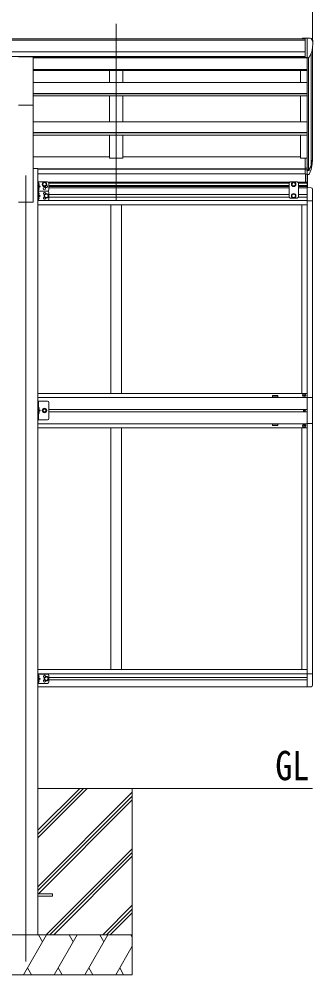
# Model space of a CAD drawing. Units: millimetres at full size, sheet at 1:25; details may follow other scales. Extents: x -6988 to 7066, y -4877 to 4823.
# Drawn here: x 3725 to 4828, y -2015 to 1572 of the extents above; entities that cross this region are included whole.
import ezdxf
from ezdxf.enums import TextEntityAlignment as Align

# ---------------------------------------------------------------- set-up
doc = ezdxf.new("R2010")
doc.units = ezdxf.units.MM
doc.header["$LTSCALE"] = 25
for name, color, linetype, lineweight in [('0-0_0', 7, 'Continuous', 9), ('0-1_本体', 4, 'Continuous', 9), ('0-2_部品', 7, 'Continuous', 9), ('0-8_PARTS2', 2, 'Continuous', 9), ('0-A_寸法', 4, 'Continuous', 9), ('1-1_GLASS', 4, 'Continuous', 9), ('1-2_GLASS_SEAL', 7, 'Continuous', 9)]:
    doc.layers.add(name, color=color, linetype=linetype, lineweight=lineweight)
doc.styles.add('ＭＳ ゴシック', font='')
doc.styles.get('ＭＳ ゴシック').set_extended_font_data('MS Gothic')

msp = doc.modelspace()

# ---------------------------------------------------------------- linework, layer by layer
at = {"layer": '0-0_0'}
for p, q in [((3795.33, -1314.99), (4826.13, -1314.99)), ((3795.33, -1500.62), (3980.96, -1314.99)), ((3795.33, -1486.48), (3966.82, -1314.99)), ((3795.33, -1472.34), (3952.68, -1314.99)), ((4150.13, -1314.99), (4150.13, -2014.99)), ((3795.33, -1684.47), (4150.13, -1329.67)), ((3795.33, -1698.61), (4150.13, -1343.82)), ((3797.59, -1710.49), (4150.13, -1357.96)), ((3826.94, -1864.99), (4150.13, -1541.8)), ((3841.08, -1864.99), (4150.13, -1555.95)), ((3855.23, -1864.99), (4150.13, -1570.09)), ((4039.07, -1864.99), (4150.13, -1753.94)), ((4053.22, -1864.99), (4150.13, -1768.08)), ((4067.36, -1864.99), (4150.13, -1782.22)), ((4150.13, -1864.99), (3350.13, -1864.99)), ((3741.29, -2014.99), (3827.89, -1864.99)), ((3812.89, -1890.98), (3797.89, -1864.99)), ((3856.76, -2014.99), (3943.36, -1864.99)), ((3928.36, -1890.98), (3913.36, -1864.99)), ((3972.23, -2014.99), (4058.83, -1864.99)), ((4028.83, -1864.99), (4043.83, -1890.98)), ((4144.3, -1864.99), (4150.13, -1875.09)), ((4087.7, -2014.99), (4150.13, -1906.86)), ((3756.29, -1989.01), (3771.29, -2014.99)), ((3871.76, -1989.01), (3886.76, -2014.99)), ((3987.23, -1989.02), (4002.23, -2014.99)), ((4102.7, -1989.02), (4117.7, -2014.99)), ((3350.13, -2014.99), (4150.13, -2014.99))]:
    msp.add_line(p, q, dxfattribs=at)
at = {"layer": '0-1_本体'}
for p, q in [((-199.37, 1497.98), (4799.63, 1497.98)), ((-199.37, 1492.64), (4799.63, 1492.64)), ((-199.37, 1449.11), (4799.63, 1449.1)), ((4821.85, 1442.43), (4821.85, 1023.87)), ((4826.13, 1045.87), (4826.13, 1461.23)), ((-199.37, 1431.44), (4799.63, 1431.44)), ((3777.63, 1428.94), (4799.63, 1428.94)), ((3777.63, 1425.92), (4806.13, 1425.92)), ((4065.13, 1425.92), (4065.13, 1428.94)), ((4115.13, 1425.92), (4115.13, 1428.94)), ((4781.13, 1429.06), (4781.13, 1425.92)), ((4806.13, 1426.6), (4806.13, 1050.3)), ((4812.13, 1427.08), (4812.13, 1005.87)), ((3777.63, 1382.44), (4806.13, 1382.44)), ((3777.63, 1378.36), (4806.13, 1378.36)), ((4065.13, 1333.21), (4065.13, 1378.36)), ((4115.13, 1333.21), (4115.13, 1378.36)), ((4781.13, 1378.33), (4781.13, 1333.34)), ((3777.63, 1333.21), (4806.13, 1333.21)), ((3777.63, 885.01), (3777.63, 1297.65)), ((3777.63, 1292.47), (4806.13, 1292.47)), ((3777.63, 1290.98), (4806.13, 1290.98)), ((3777.63, 1284.19), (4806.13, 1284.19)), ((4065.13, 1185.9), (4065.13, 1284.19)), ((4115.13, 1185.9), (4115.13, 1284.19)), ((4781.13, 1284.16), (4781.13, 1185.9)), ((3777.63, 1185.9), (4806.13, 1185.9)), ((3777.63, 1146.69), (4806.13, 1146.69)), ((3777.63, 1145.21), (4806.13, 1145.21)), ((3777.63, 1135.55), (4806.13, 1135.55)), ((4065.13, 1135.55), (4065.13, 1049.47)), ((4115.13, 1135.55), (4115.13, 1049.47)), ((4781.13, 1135.64), (4781.13, 1049.47)), ((4065.13, 1054.27), (3777.63, 1054.27)), ((4065.13, 1049.47), (4115.13, 1049.47)), ((4781.13, 1054.27), (4115.13, 1054.27)), ((4799.63, 1049.47), (4781.13, 1049.47)), ((4799.63, 1008.59), (3795.33, 1008.59)), ((4799.63, 1009.97), (3795.46, 1009.97)), ((4799.63, 991.41), (3795.33, 991.41)), ((3722.63, 885.01), (3777.63, 885.01))]:
    msp.add_line(p, q, dxfattribs=at)
msp.add_lwpolyline([(3777.63, 1011.39), (3795.33, 1011.39), (3795.33, -1864.99)], dxfattribs=at)
at = {"layer": '0-2_部品'}
for p, q in [((4799.63, 1499.59), (4789.63, 1499.5)), ((4789.63, 1497.98), (4789.63, 1499.5)), ((4799.63, 1427.6), (4799.63, 1499.59)), ((4818.13, 1499.59), (4799.63, 1499.59)), ((4806.13, 1426.6), (4806.13, 1499.59)), ((4818.13, 1499.59), (4820.46, 1499.45)), ((4821.22, 1499.02), (4825.29, 1493.21)), ((4828.13, 1490.22), (4828.13, 1489.59)), ((4813.76, 1428.42), (4823.03, 1444.48)), ((3722.63, 1429.72), (3777.63, 1429.72)), ((3777.63, 1248.79), (3777.63, 1429.72)), ((4799.63, 1427.6), (4806.13, 1427.6)), ((4806.13, 1426.6), (4811.34, 1426.92)), ((3722.63, 1248.79), (3777.63, 1248.79)), ((4799.63, 1050.3), (4799.63, 989.24)), ((4799.63, 1050.3), (4806.13, 1050.3)), ((4806.13, 1050.3), (4806.13, 988.42)), ((4799.63, 1011.99), (4806.13, 1011.99)), ((4799.63, 1006.59), (4806.13, 1006.59)), ((4806.13, 1005.59), (4811.27, 1005.59)), ((4812.56, 1006.34), (4822.32, 1024.76)), ((4823.74, 1024.26), (4813.58, 1005.09)), ((4821.15, 1007.41), (4813.58, 989.92)), ((4799.63, 989.24), (4806.13, 989.24)), ((4806.13, 1003.59), (4810.98, 1003.59)), ((4806.13, 988.42), (4810.98, 988.42))]:
    msp.add_line(p, q, dxfattribs=at)
at = {"layer": '0-2_部品', "color": 4}
msp.add_line((3849.93, -1710.49), (3795.13, -1710.49), dxfattribs=at)
msp.add_lwpolyline([(3849.93, -1710.49), (3849.93, -1719.49), (3795.13, -1719.49)], dxfattribs=at)
at = {"layer": '0-2_部品'}
for centre, radius, start, end in [((4820.4, 1498.45), 1, 35, 86.5), ((4626.13, 1489.59), 202, 347.09739, 0), ((4825.13, 1490.22), 3, 0, 87), ((4811.16, 1429.92), 3, 273.5, 330), ((4738.18, 1050.71), 88.05, 342.78929, 2.77608), ((4737.47, 1046.43), 89.07, 345.58812, 5.50424), ((4810.98, 1006.59), 3, 270, 330), ((4811.27, 1007.09), 1.5, 270, 330), ((4692.91, 1043.48), 133.22, 344.28698, 356.72013), ((4810.98, 991.42), 3, 270, 330)]:
    msp.add_arc(centre, radius, start, end, dxfattribs=at)
at = {"layer": '0-8_PARTS2'}
for p, q in [((4090.13, 891.21), (4090.13, 1553.74)), ((3750.13, 985.01), (3750.13, -1964.99))]:
    msp.add_line(p, q, dxfattribs=at)
at = {"layer": '0-A_寸法', "color": 6}
msp.add_line((4826.13, 2033.36), (4826.13, 1487.74), dxfattribs=at)
at = {"layer": '1-1_GLASS'}
for p, q in [((3835.12, 959.89), (4741.63, 959.89)), ((3837.11, 956.39), (4738.63, 956.39)), ((3837.13, 947.39), (4738.63, 947.39)), ((3837.13, 943.89), (4738.63, 943.89)), ((4738.63, 938.89), (3837.13, 938.89)), ((4770.63, 959.89), (4806.13, 959.89)), ((4773.63, 956.39), (4806.13, 956.39)), ((4773.63, 947.39), (4806.13, 947.39)), ((4773.63, 943.89), (4806.13, 943.89)), ((4806.13, 938.89), (4773.63, 938.89)), ((4806.13, 939.59), (4806.13, 102.39)), ((3837.13, 912.89), (4738.63, 912.89)), ((3837.13, 903.89), (4738.63, 903.89)), ((4773.63, 912.89), (4806.13, 912.89)), ((4773.63, 903.89), (4806.13, 903.89)), ((3722.63, 885.01), (3777.63, 885.01)), ((4806.13, 890.39), (3795.33, 890.39)), ((3795.33, 874.39), (4806.13, 874.39)), ((4070.13, 874.39), (4070.13, 167.39)), ((4110.13, 874.39), (4110.13, 167.39)), ((4786.13, 874.39), (4786.13, 167.39)), ((4786.13, 874.39), (4786.13, 166.89)), ((4826.13, 890.19), (4826.13, 151.89)), ((3795.33, 166.89), (4806.13, 166.89)), ((3795.33, 151.39), (4806.13, 151.39)), ((3837.33, 106.89), (4806.13, 106.89)), ((4806.13, 97.89), (3837.33, 97.89)), ((4806.13, 102.59), (4806.13, -934.61)), ((4806.13, 53.39), (3795.33, 53.39)), ((3795.33, 37.89), (4806.13, 37.89)), ((4070.13, 37.89), (4070.13, -869.61)), ((4110.13, 37.89), (4110.13, -869.61)), ((4786.13, 37.89), (4786.13, -869.61)), ((4786.13, 37.89), (4786.13, -869.61)), ((4826.13, 53.89), (4826.13, -885.41)), ((3795.33, -869.61), (4806.13, -869.61)), ((3795.33, -885.61), (4806.13, -885.61)), ((4806.13, -869.61), (4806.13, -885.61)), ((3837.13, -899.11), (4806.13, -899.11)), ((3837.13, -908.11), (4806.13, -908.11)), ((3795.33, -934.11), (4806.13, -934.11))]:
    msp.add_line(p, q, dxfattribs=at)
for points in [[(4676.13, 153.89), (4696.13, 153.89), (4696.13, 158.89), (4676.13, 158.89)], [(4676.13, 51.89), (4696.13, 51.89), (4696.13, 46.89), (4676.13, 46.89)]]:
    msp.add_lwpolyline(points, close=True, dxfattribs=at)
at = {"layer": '1-2_GLASS_SEAL'}
for p, q in [((4800.63, 959.89), (4800.63, 989.24)), ((4806.13, 989.24), (4806.13, 939.39)), ((4807.63, 939.39), (4807.63, 988.42)), ((3795.33, 960.89), (3795.33, 925.89)), ((3832.33, 960.89), (3795.33, 960.89)), ((3797.83, 960.89), (3797.83, 925.89)), ((3798.33, 948.39), (3797.83, 948.48)), ((3797.83, 943.39), (3804.83, 943.39)), ((3798.33, 956.39), (3799.13, 956.25)), ((3798.33, 948.39), (3799.13, 948.54)), ((3798.33, 938.39), (3799.13, 938.25)), ((3837.33, 955.89), (3837.33, 930.89)), ((4742.63, 960.89), (4738.63, 956.89)), ((4738.63, 956.89), (4738.63, 903.4)), ((4769.63, 960.89), (4742.63, 960.89)), ((4769.63, 960.89), (4773.63, 956.89)), ((4773.63, 903.4), (4773.63, 956.89)), ((4806.13, 939.39), (4821.42, 938.59)), ((4826.63, 933.1), (4826.63, 890.19)), ((3832.33, 925.89), (3795.33, 925.89)), ((3798.33, 930.39), (3797.83, 930.48)), ((3797.83, 925.89), (3797.83, 890.89)), ((3798.33, 913.39), (3797.83, 913.48)), ((3797.83, 908.39), (3804.83, 908.39)), ((3798.33, 930.39), (3799.13, 930.54)), ((3798.33, 921.39), (3799.13, 921.25)), ((3798.33, 913.39), (3799.13, 913.54)), ((3798.33, 903.39), (3799.13, 903.25)), ((3837.33, 920.89), (3837.33, 895.89)), ((4742.63, 899.4), (4738.63, 903.4)), ((4769.63, 899.4), (4742.63, 899.4)), ((4756.13, 915.9), (4749.63, 912.15)), ((4749.63, 912.15), (4749.63, 904.64)), ((4749.63, 904.64), (4756.13, 900.89)), ((4762.63, 912.15), (4756.13, 915.9)), ((4756.13, 900.89), (4762.63, 904.64)), ((4762.63, 904.64), (4762.63, 912.15)), ((4769.63, 899.4), (4773.63, 903.4)), ((3832.33, 890.89), (3795.33, 890.89)), ((3798.33, 895.39), (3797.83, 895.48)), ((3798.33, 895.39), (3799.13, 895.54)), ((4806.13, 890.19), (4826.63, 890.19)), ((4793.63, 161.39), (4792.63, 161.39)), ((4796.63, 160.39), (4797.63, 160.39)), ((3832.33, 137.89), (3795.33, 137.89)), ((3797.83, 137.89), (3797.83, 67.89)), ((3798.33, 107.89), (3797.83, 107.98)), ((3797.83, 107.89), (3804.83, 102.89)), ((3798.33, 115.89), (3799.13, 115.75)), ((3798.33, 107.89), (3799.13, 108.04)), ((3837.33, 72.89), (3837.33, 132.89)), ((3797.83, 102.89), (3804.83, 102.89)), ((3797.83, 97.89), (3804.83, 102.89)), ((3798.33, 89.89), (3797.83, 89.98)), ((3798.33, 97.89), (3799.13, 97.75)), ((3798.33, 89.89), (3799.13, 90.04)), ((4794.9, 102.48), (4794.08, 102.48)), ((4797.36, 103.3), (4798.18, 103.3)), ((4793.63, 44.39), (4792.63, 44.39)), ((4796.63, 45.39), (4797.63, 45.39)), ((3795.33, -886.11), (3795.33, -921.11)), ((3832.33, -886.11), (3795.33, -886.11)), ((3797.83, -886.11), (3797.83, -921.11)), ((3798.33, -890.61), (3799.13, -890.75)), ((3837.33, -891.11), (3837.33, -916.11)), ((4806.13, -885.41), (4826.63, -885.41)), ((4826.63, -928.32), (4826.63, -885.41)), ((3832.33, -921.11), (3795.33, -921.11)), ((3798.33, -898.61), (3797.83, -898.52)), ((3797.83, -903.61), (3804.83, -903.61)), ((3798.33, -916.61), (3797.83, -916.52)), ((3798.33, -898.61), (3799.13, -898.46)), ((3798.33, -908.61), (3799.13, -908.75)), ((3798.33, -916.61), (3799.13, -916.46)), ((4806.13, -934.61), (4821.42, -933.81))]:
    msp.add_line(p, q, dxfattribs=at)
for points in [[(3797.45, 952.39), (3798.08, 953.58), (3800.31, 954.69)], [(3797.45, 952.39), (3798.08, 951.21), (3800.31, 950.09)], [(3797.45, 934.39), (3798.08, 935.58), (3800.31, 936.69)], [(3797.45, 934.39), (3798.08, 933.21), (3800.31, 932.09)], [(3798.33, 948.39), (3798.33, 956.39), (3797.83, 956.31), (3797.83, 948.48)], [(3797.83, 948.39), (3804.83, 943.39), (3797.83, 938.39)], [(3798.33, 930.39), (3798.33, 938.39), (3797.83, 938.31), (3797.83, 930.48)], [(4749.63, 955.65), (4756.13, 959.4), (4762.63, 955.65)], [(4762.63, 955.65), (4762.63, 948.14), (4756.13, 944.39), (4749.63, 948.14), (4749.63, 955.65)], [(3832.33, 925.89), (3795.33, 925.89), (3795.33, 890.89)], [(3797.45, 917.39), (3798.08, 918.58), (3800.31, 919.69)], [(3797.45, 917.39), (3798.08, 916.21), (3800.31, 915.09)], [(3797.45, 899.39), (3798.08, 900.58), (3800.31, 901.69)], [(3797.45, 899.39), (3798.08, 898.21), (3800.31, 897.09)], [(3798.33, 913.39), (3798.33, 921.39), (3797.83, 921.31), (3797.83, 913.48)], [(3797.83, 913.39), (3804.83, 908.39), (3797.83, 903.39)], [(3798.33, 895.39), (3798.33, 903.39), (3797.83, 903.31), (3797.83, 895.48)], [(4792.63, 161.39), (4792.63, 160.39), (4793.63, 160.39)], [(4795.63, 162.39), (4795.63, 163.39), (4794.63, 163.39), (4794.63, 162.39)], [(4794.63, 159.39), (4794.63, 158.39), (4795.63, 158.39), (4795.63, 159.39)], [(4797.63, 160.39), (4797.63, 161.39), (4796.63, 161.39)], [(4806.13, 151.89), (4826.83, 151.89), (4826.83, 53.89), (4806.13, 53.89)], [(3832.33, 67.89), (3795.33, 67.89), (3795.33, 137.89)], [(3797.45, 111.89), (3798.08, 113.08), (3800.31, 114.19)], [(3797.45, 111.89), (3798.08, 110.71), (3800.31, 109.59)], [(3798.33, 107.89), (3798.33, 115.89), (3797.83, 115.81), (3797.83, 107.98)], [(3797.45, 93.89), (3798.08, 95.08), (3800.31, 96.19)], [(3797.45, 93.89), (3798.08, 92.71), (3800.31, 91.59)], [(3798.33, 89.89), (3798.33, 97.89), (3797.83, 97.81), (3797.83, 89.98)], [(4794.08, 102.48), (4794.08, 103.3), (4794.9, 103.3)], [(4795.72, 104.12), (4795.72, 104.94), (4796.54, 104.94), (4796.54, 104.12)], [(4796.54, 101.66), (4796.54, 100.84), (4795.72, 100.84), (4795.72, 101.66)], [(4798.18, 103.3), (4798.18, 102.48), (4797.36, 102.48)], [(4792.63, 44.39), (4792.63, 45.39), (4793.63, 45.39)], [(4794.63, 46.39), (4794.63, 47.39), (4795.63, 47.39), (4795.63, 46.39)], [(4795.63, 43.39), (4795.63, 42.39), (4794.63, 42.39), (4794.63, 43.39)], [(4797.63, 45.39), (4797.63, 44.39), (4796.63, 44.39)], [(3797.45, -894.61), (3798.08, -893.42), (3800.31, -892.31)], [(3797.45, -894.61), (3798.08, -895.79), (3800.31, -896.91)], [(3798.33, -898.61), (3798.33, -890.61), (3797.83, -890.69), (3797.83, -898.52)], [(3797.45, -912.61), (3798.08, -911.42), (3800.31, -910.31)], [(3797.45, -912.61), (3798.08, -913.79), (3800.31, -914.91)], [(3797.83, -898.61), (3804.83, -903.61), (3797.83, -908.61)], [(3798.33, -916.61), (3798.33, -908.61), (3797.83, -908.69), (3797.83, -916.52)]]:
    msp.add_lwpolyline(points, dxfattribs=at)
for points in [[(3820.33, 944.39), (3813.83, 948.14), (3813.83, 955.65), (3820.33, 959.4), (3826.83, 955.65), (3826.83, 948.14)], [(3827.33, 900.89), (3820.83, 904.64), (3820.83, 912.15), (3827.33, 915.9), (3833.83, 912.15), (3833.83, 904.64)], [(3812.83, 102.89), (3816.58, 96.39), (3824.08, 96.39), (3827.84, 102.89), (3824.08, 109.39), (3816.58, 109.39)], [(3827.33, -911.11), (3820.83, -907.36), (3820.83, -899.85), (3827.33, -896.1), (3833.83, -899.85), (3833.83, -907.36)]]:
    msp.add_lwpolyline(points, close=True, dxfattribs=at)
for centre, radius in [((3820.33, 951.89), 8.5), ((3820.33, 951.89), 7.5), ((3820.33, 951.89), 6.5), ((3820.33, 934.89), 4.25), ((4756.13, 951.89), 8.5), ((4756.13, 951.89), 7.5), ((4756.13, 951.89), 6.5), ((3827.33, 908.39), 8.5), ((3827.33, 908.39), 7.5), ((3827.33, 908.39), 6.5), ((4756.13, 908.39), 8.5), ((4756.13, 908.39), 7.5), ((4756.13, 908.39), 6.5), ((4795.13, 160.89), 5.9), ((3820.33, 102.89), 8.5), ((3820.33, 102.89), 7.5), ((3820.33, 102.89), 6.5), ((3820.33, 102.89), 5.5), ((4796.13, 102.89), 3.75), ((4795.13, 44.89), 5.9), ((3827.33, -903.61), 8.5), ((3827.33, -903.61), 7.5), ((3827.33, -903.61), 6.5)]:
    msp.add_circle(centre, radius, dxfattribs=at)
for centre, radius, start, end in [((3798.98, 955.37), 0.9, 32.05588, 80), ((3798.98, 949.42), 0.9, 280, 327.94412), ((3798.98, 937.37), 0.9, 32.05588, 80), ((3794.23, 952.39), 6.5, 327.94412, 32.05588), ((3794.23, 934.39), 6.5, 327.94412, 32.05588), ((3827.33, 943.39), 4.25, 173.70569, 85.23923), ((3832.33, 955.89), 5, 0, 90), ((4821.13, 933.1), 5.5, 0, 87), ((3798.98, 931.42), 0.9, 280, 327.94412), ((3798.98, 920.37), 0.9, 32.05588, 80), ((3798.98, 914.42), 0.9, 280, 327.94412), ((3798.98, 902.37), 0.9, 32.05588, 80), ((3794.23, 917.39), 6.5, 327.94412, 32.05588), ((3794.23, 899.39), 6.5, 327.94412, 32.05588), ((3820.33, 916.89), 4.25, 353.70569, 265.23923), ((3820.33, 899.89), 4.25, 94.76077, 6.29431), ((3832.33, 930.89), 5, 270, 0), ((3832.33, 920.89), 5, 0, 90), ((3798.98, 896.42), 0.9, 280, 327.94412), ((3832.33, 895.89), 5, 270, 0), ((4793.63, 162.39), 1, 270, 0), ((4793.63, 159.39), 1, 0, 90), ((4796.63, 162.39), 1, 180, 270), ((4796.63, 159.39), 1, 90, 180), ((3798.98, 114.87), 0.9, 32.05588, 80), ((3798.98, 108.92), 0.9, 280, 327.94412), ((3794.23, 111.89), 6.5, 327.94412, 32.05588), ((3832.33, 132.89), 5, 0, 90), ((3798.98, 96.87), 0.9, 32.05588, 80), ((3798.98, 90.92), 0.9, 280, 327.94412), ((3794.23, 93.89), 6.5, 327.94412, 32.05588), ((3832.33, 72.89), 5, 270, 0), ((4794.9, 104.12), 0.82, 270, 0), ((4794.9, 101.66), 0.82, 0, 90), ((4797.36, 104.12), 0.82, 180, 270), ((4797.36, 101.66), 0.82, 90, 180), ((4793.63, 46.39), 1, 270, 0), ((4793.63, 43.39), 1, 0, 90), ((4796.63, 46.39), 1, 180, 270), ((4796.63, 43.39), 1, 90, 180), ((3798.98, -891.63), 0.9, 32.05588, 80), ((3794.23, -894.61), 6.5, 327.94412, 32.05588), ((3820.33, -895.11), 4.25, 353.70569, 265.23923), ((3832.33, -891.11), 5, 0, 90), ((3798.98, -897.58), 0.9, 280, 327.94412), ((3798.98, -909.63), 0.9, 32.05588, 80), ((3798.98, -915.58), 0.9, 280, 327.94412), ((3794.23, -912.61), 6.5, 327.94412, 32.05588), ((3820.33, -912.11), 4.25, 94.76077, 6.29431), ((3832.33, -916.11), 5, 270, 0), ((4821.13, -928.32), 5.5, 273, 0)]:
    msp.add_arc(centre, radius, start, end, dxfattribs=at)

# ---------------------------------------------------------------- texts
at = {"layer": '0-0_0', "style": 'ＭＳ ゴシック', "width": 0.85}
msp.add_text('GL', height=110, dxfattribs=at).set_placement((4687.09, -1317.43), align=Align.BOTTOM_LEFT)

doc.saveas('drawing.dxf')
